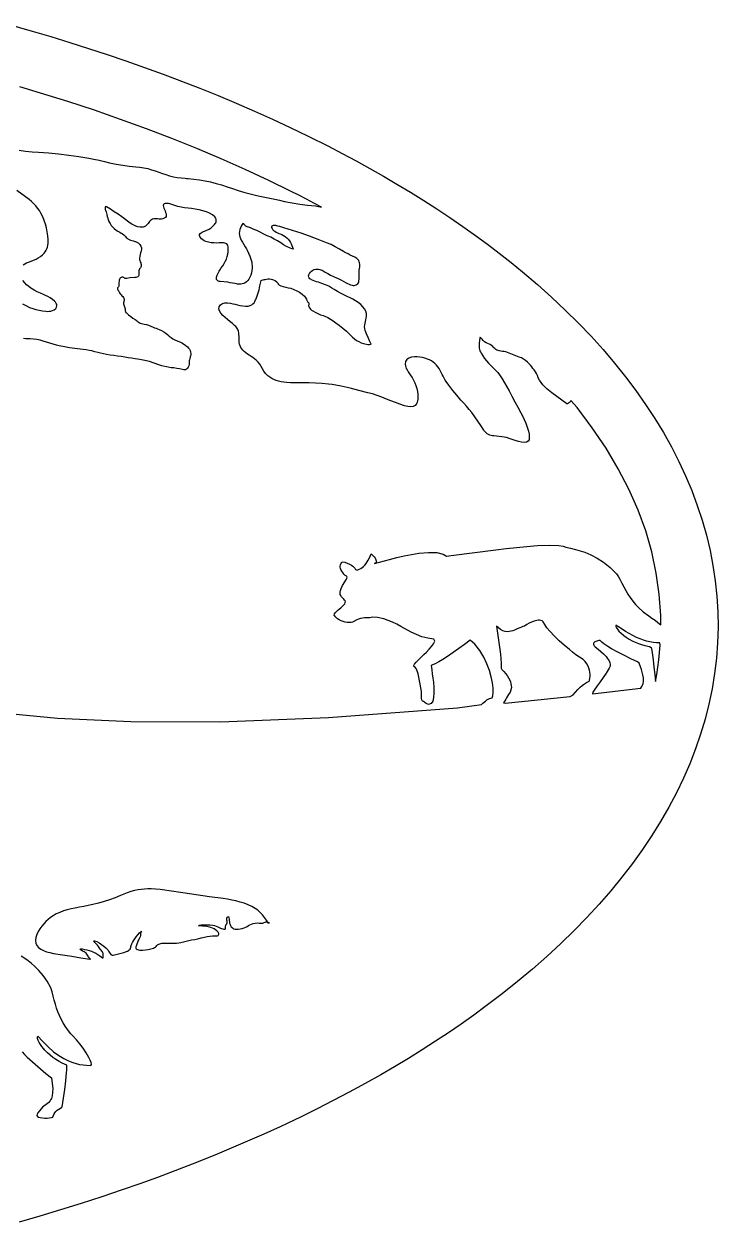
# Model space of a CAD drawing. Extents: x 0.6 to 24.6, y 0.2 to 12.2.
# Drawn here: x 18.5 to 24.58, y 1.01 to 11.5 of the extents above; entities that cross this region are included whole.
import ezdxf

# ---------------------------------------------------------------- set-up
doc = ezdxf.new("R2010")
doc.units = 0
doc.linetypes.add('0', pattern=[0])
doc.layers.add('1', color=7, linetype='0')

msp = doc.modelspace()

# ---------------------------------------------------------------- linework, layer by layer
at = {"layer": '1'}
for points in [[(18.354094, 11.504744), (18.576017, 11.441999), (18.741301, 11.393538), (18.90634, 11.343245), (19.070646, 11.291243), (19.234221, 11.23741), (19.397551, 11.181868), (19.559904, 11.124617), (19.722013, 11.065535), (19.883146, 11.004744), (20.043791, 10.942244), (20.203947, 10.877546), (20.363127, 10.810774), (20.521574, 10.742048), (20.679045, 10.671125), (20.835783, 10.598249), (20.991301, 10.523298), (21.169523, 10.433699), (21.291349, 10.370466), (21.412443, 10.305647), (21.53256, 10.239241), (21.651945, 10.17137), (21.770353, 10.101912), (21.887785, 10.030867), (22.004484, 9.958357), (22.11923, 9.884504), (22.233, 9.809065), (22.345549, 9.731794), (22.456877, 9.652815), (22.562101, 9.5753), (22.666105, 9.496077), (22.768888, 9.415144), (22.870207, 9.332624), (22.999113, 9.223005), (23.123625, 9.111677), (23.243254, 8.998884), (23.358488, 8.884993), (23.46884, 8.769514), (23.574064, 8.652815), (23.674894, 8.534529), (23.770597, 8.415388), (23.861418, 8.294661), (23.947111, 8.172712), (24.027678, 8.049788), (24.102873, 7.92552), (24.172941, 7.800032), (24.237638, 7.673811), (24.297209, 7.54637), (24.351408, 7.41783), (24.399504, 7.288557), (24.442472, 7.158064), (24.479338, 7.026838), (24.511076, 6.894636), (24.536711, 6.761335), (24.556486, 6.627302), (24.570646, 6.492659), (24.578703, 6.357038), (24.5809, 6.22093), (24.57675, 6.084944), (24.56674, 5.949568), (24.550871, 5.815168), (24.528898, 5.681501), (24.50131, 5.548689), (24.467863, 5.416731), (24.428801, 5.285627), (24.384123, 5.1555), (24.33383, 5.02635), (24.278166, 4.898176), (24.216887, 4.771101), (24.15048, 4.645124), (24.078459, 4.520124), (24.001554, 4.396345), (23.919279, 4.273664), (23.831877, 4.152327), (23.739592, 4.032087), (23.642179, 3.913069), (23.539885, 3.795393), (23.432707, 3.67906), (23.32089, 3.56407), (23.204191, 3.450422), (23.082853, 3.33824), (22.956877, 3.227522), (22.826506, 3.118269), (22.69174, 3.010481), (22.552336, 2.90428), (22.443205, 2.824446), (22.332853, 2.746443), (22.221281, 2.670027), (22.108732, 2.59532), (21.99008, 2.51927), (21.870207, 2.444929), (21.749357, 2.372297), (21.627531, 2.301374), (21.490324, 2.224104), (21.351896, 2.148787), (21.212736, 2.075422), (21.072355, 2.003889), (20.930998, 1.934431), (20.747648, 1.847273), (20.605558, 1.782454), (20.46298, 1.719221), (20.319426, 1.657698), (20.175383, 1.597761), (19.977873, 1.518538), (19.825529, 1.459944), (19.672453, 1.402815), (19.518888, 1.347395), (19.364592, 1.293684), (19.185392, 1.233381), (19.005461, 1.175032), (18.825041, 1.118757), (18.643888, 1.064436), (18.462248, 1.01219)], [(18.462736, 10.398787), (18.518888, 10.391218), (18.575041, 10.385481), (18.631681, 10.381453), (18.72006, 10.375349), (18.808195, 10.367292), (18.896086, 10.357038), (18.983732, 10.344587), (19.071135, 10.330183), (19.117277, 10.320906), (19.16342, 10.310774), (19.209074, 10.299665), (19.254728, 10.287825), (19.311857, 10.276228), (19.36923, 10.266706), (19.427092, 10.259626), (19.485197, 10.254744), (19.519621, 10.250715), (19.553801, 10.244978), (19.587736, 10.237532), (19.621183, 10.228498), (19.654142, 10.217634), (19.685148, 10.20677), (19.716398, 10.196028), (19.747648, 10.185408), (19.778898, 10.17491), (19.812346, 10.166853), (19.846281, 10.160505), (19.880217, 10.155867), (19.91464, 10.153059), (19.928801, 10.151838), (19.942961, 10.150862), (19.992277, 10.146833), (20.041594, 10.140486), (20.090422, 10.132063), (20.138762, 10.121443), (20.186613, 10.108625), (20.235197, 10.094587), (20.283537, 10.079695), (20.331633, 10.063948), (20.379484, 10.047468), (20.437346, 10.029158), (20.495695, 10.013044), (20.554777, 9.999006), (20.614103, 9.987043), (20.657072, 9.978498), (20.700041, 9.969587), (20.74301, 9.960188), (20.785734, 9.950422), (20.852873, 9.938093), (20.920012, 9.927595), (20.987638, 9.918806), (21.05551, 9.911726), (21.069181, 9.909529), (21.083097, 9.906965), (21.096769, 9.903913), (21.110197, 9.900496), (21.043791, 9.935652), (20.97714, 9.970442), (20.91049, 10.004622), (20.843351, 10.038435), (20.648283, 10.133772), (20.442228, 10.229841), (20.232267, 10.323225), (20.017912, 10.413801), (19.799406, 10.501814), (19.577238, 10.586897), (19.351164, 10.669172), (19.121183, 10.748762), (18.887297, 10.825544), (18.649992, 10.899397), (18.467131, 10.953596)], [(18.497404, 9.396345), (18.512053, 9.405012), (18.527189, 9.41258), (18.543058, 9.418806), (18.610197, 9.445173), (18.630217, 9.455305), (18.649015, 9.467512), (18.666349, 9.48155), (18.682219, 9.497297), (18.691496, 9.509504), (18.699553, 9.52281), (18.7059, 9.536726), (18.710783, 9.551374), (18.713957, 9.566511), (18.715422, 9.581892), (18.715422, 9.616316), (18.71298, 9.650618), (18.708342, 9.684675), (18.70175, 9.718489), (18.692961, 9.751692), (18.68173, 9.784285), (18.668791, 9.816145), (18.653654, 9.847029), (18.639738, 9.869734), (18.624113, 9.891462), (18.607267, 9.912092), (18.588957, 9.931623), (18.56967, 9.949812), (18.548918, 9.966658), (18.443693, 10.04698)], [(18.282316, 5.475203), (18.798185, 5.424299), (19.439299, 5.394636), (20.224699, 5.39427), (21.171721, 5.43199), (22.298918, 5.515974), (22.510344, 5.544538), (22.52133, 5.555037), (22.53256, 5.56529), (22.544035, 5.575056), (22.555998, 5.584455), (22.567472, 5.591047), (22.579435, 5.596296), (22.591887, 5.600447), (22.604826, 5.603132), (22.610441, 5.621199), (22.612883, 5.650373), (22.611662, 5.68907), (22.606047, 5.735212), (22.595549, 5.787092), (22.579679, 5.843122), (22.557951, 5.90135), (22.530119, 5.960066), (22.494963, 6.017439), (22.452482, 6.071638), (22.411711, 6.107771), (22.362394, 6.071272), (22.31259, 6.035383), (22.262541, 5.999861), (22.212004, 5.964949), (22.171965, 5.93907), (22.135588, 5.917097), (22.104338, 5.900984), (22.080412, 5.892073), (22.07089, 5.884871), (22.075041, 5.848616), (22.079191, 5.812361), (22.08383, 5.776228), (22.088713, 5.740095), (22.092619, 5.692854), (22.09384, 5.647688), (22.091154, 5.607161), (22.083097, 5.57469), (22.068449, 5.553083), (22.045988, 5.545637), (22.026701, 5.553694), (22.0184, 5.558943), (22.010099, 5.564314), (22.002043, 5.569685), (21.993742, 5.575056), (21.99008, 5.580061), (21.987638, 5.586897), (21.986174, 5.597761), (21.985197, 5.608747), (21.984953, 5.619856), (21.985441, 5.630842), (21.985685, 5.656965), (21.981535, 5.676863), (21.960051, 5.798079), (21.956144, 5.814314), (21.951017, 5.830183), (21.944914, 5.845686), (21.937834, 5.860701), (21.927092, 5.873762), (21.914396, 5.881575), (21.922941, 5.89781), (21.937834, 5.916121), (21.960295, 5.938581), (21.983, 5.960676), (22.005949, 5.982527), (22.029142, 6.004133), (22.052824, 6.028181), (22.07382, 6.052107), (22.090666, 6.076033), (22.10214, 6.099226), (22.093596, 6.117292), (22.039152, 6.124617), (21.988371, 6.138288), (21.940763, 6.156843), (21.894621, 6.17906), (21.803801, 6.228254), (21.768156, 6.247297), (21.731535, 6.264631), (21.693937, 6.280012), (21.655851, 6.293684), (21.599455, 6.3076), (21.558928, 6.310286), (21.5455, 6.306623), (21.531584, 6.304426), (21.517668, 6.30345), (21.503752, 6.303938), (21.486174, 6.303816), (21.468596, 6.301985), (21.451262, 6.298445), (21.434416, 6.293318), (21.418058, 6.286604), (21.381926, 6.26634), (21.36923, 6.263411), (21.351164, 6.262068), (21.333097, 6.2628), (21.315275, 6.265486), (21.297697, 6.270247), (21.280851, 6.276838), (21.264738, 6.285261), (21.249846, 6.295393), (21.234953, 6.309675), (21.221769, 6.326887), (21.222502, 6.33824), (21.229338, 6.348249), (21.241056, 6.359724), (21.253263, 6.370955), (21.265715, 6.381697), (21.27841, 6.391951), (21.287687, 6.399763), (21.296232, 6.408186), (21.304533, 6.416975), (21.312346, 6.426252), (21.317961, 6.437605), (21.319426, 6.448713), (21.312101, 6.457991), (21.304289, 6.467024), (21.296476, 6.475813), (21.288176, 6.484236), (21.282072, 6.49156), (21.277433, 6.499739), (21.274015, 6.508528), (21.272306, 6.517927), (21.272306, 6.527327), (21.275236, 6.542707), (21.281828, 6.56114), (21.294035, 6.58824), (21.328215, 6.642073), (21.332365, 6.651716), (21.334074, 6.660139), (21.331877, 6.666609), (21.325773, 6.670759), (21.316252, 6.67552), (21.305265, 6.687117), (21.295256, 6.699568), (21.286467, 6.712873), (21.278654, 6.726912), (21.27548, 6.736555), (21.273771, 6.746565), (21.273771, 6.756697), (21.275236, 6.766706), (21.278654, 6.77635), (21.286222, 6.789656), (21.291349, 6.794783), (21.312834, 6.7899), (21.33383, 6.783064), (21.354094, 6.774397), (21.373381, 6.763777), (21.383879, 6.756208), (21.393156, 6.747419), (21.401213, 6.73741), (21.408049, 6.726545), (21.416594, 6.723005), (21.426359, 6.724226), (21.440275, 6.729109), (21.453459, 6.735701), (21.46591, 6.744001), (21.476896, 6.753889), (21.488859, 6.76634), (21.499601, 6.779524), (21.509367, 6.793684), (21.518156, 6.808455), (21.53134, 6.834089), (21.543547, 6.863264), (21.55258, 6.854597), (21.561369, 6.845686), (21.569914, 6.836531), (21.577971, 6.827009), (21.582365, 6.819685), (21.586027, 6.811995), (21.588713, 6.803938), (21.590666, 6.795637), (21.584318, 6.784773), (21.572599, 6.779524), (21.705656, 6.815657), (21.768888, 6.831526), (21.832609, 6.845564), (21.896574, 6.858015), (21.961027, 6.868635), (22.045012, 6.87657), (22.11801, 6.874983), (22.173185, 6.860701), (22.202971, 6.845198), (22.243742, 6.84947), (22.634367, 6.900618), (22.725431, 6.91136), (22.816496, 6.920881), (22.907804, 6.929182), (22.999113, 6.936384), (23.102385, 6.940413), (23.186369, 6.938337), (23.223722, 6.930647), (23.248137, 6.923445), (23.290373, 6.913923), (23.332121, 6.903181), (23.373625, 6.891218), (23.41464, 6.878035), (23.467619, 6.856062), (23.522795, 6.82762), (23.579435, 6.791121), (23.635588, 6.745466), (23.690763, 6.689436), (23.710539, 6.663801), (23.722502, 6.641829), (23.738859, 6.608747), (23.755705, 6.576033), (23.773527, 6.543684), (23.792082, 6.511824), (23.812834, 6.480574), (23.835295, 6.450544), (23.859221, 6.421858), (23.884855, 6.394392), (23.926847, 6.356062), (23.975187, 6.319807), (24.002531, 6.301863), (24.029142, 6.283064), (24.055265, 6.263288), (24.080656, 6.242781), (24.0809, 6.242903), (24.081144, 6.243147), (24.0809, 6.243391), (24.080656, 6.243513), (24.079679, 6.324202), (24.066984, 6.510237), (24.040617, 6.695784), (24.001066, 6.880476), (23.947599, 7.064314), (23.881193, 7.247175), (23.801115, 7.429182), (23.707365, 7.609846), (23.600676, 7.789534), (23.480314, 7.967878), (23.347258, 8.145002), (23.293303, 8.207502), (23.288176, 8.198103), (23.281096, 8.189802), (23.272551, 8.18321), (23.263029, 8.178205), (23.25717, 8.176863), (23.21298, 8.209333), (23.168791, 8.242292), (23.125334, 8.275618), (23.081877, 8.309309), (23.063566, 8.326033), (23.046965, 8.344343), (23.032072, 8.363997), (23.018888, 8.384871), (23.007658, 8.406965), (23.001066, 8.425154), (22.992521, 8.442488), (22.982512, 8.459089), (22.970793, 8.47447), (22.960783, 8.488264), (22.950285, 8.501814), (22.939543, 8.515242), (22.928556, 8.528303), (22.913176, 8.543318), (22.896574, 8.556868), (22.878752, 8.568953), (22.859953, 8.579329), (22.840422, 8.587996), (22.811125, 8.599348), (22.781828, 8.610456), (22.752287, 8.621443), (22.722746, 8.632063), (22.708586, 8.634871), (22.694426, 8.637312), (22.680265, 8.639509), (22.666105, 8.641462), (22.655363, 8.644148), (22.644865, 8.64842), (22.635344, 8.654158), (22.626799, 8.661238), (22.61923, 8.669538), (22.609221, 8.679914), (22.597746, 8.688948), (22.585539, 8.696516), (22.572355, 8.702497), (22.566252, 8.705305), (22.551359, 8.712507), (22.537687, 8.721663), (22.52548, 8.732771), (22.514738, 8.745344), (22.510832, 8.749617), (22.506926, 8.753767), (22.502775, 8.757673), (22.498381, 8.76158), (22.495695, 8.753523), (22.491301, 8.732038), (22.489103, 8.710188), (22.488859, 8.688215), (22.490568, 8.666365), (22.493254, 8.654646), (22.496672, 8.643171), (22.501066, 8.632063), (22.506437, 8.621321), (22.520842, 8.598127), (22.536711, 8.576033), (22.554045, 8.555037), (22.572844, 8.535383), (22.593107, 8.514997), (22.612883, 8.494246), (22.632658, 8.473372), (22.651945, 8.452131), (22.669035, 8.430647), (22.691252, 8.396955), (22.712248, 8.362532), (22.732267, 8.327497), (22.751066, 8.291853), (22.776457, 8.243635), (22.802336, 8.195662), (22.828703, 8.147932), (22.855314, 8.100447), (22.868742, 8.074202), (22.884611, 8.041609), (22.898527, 8.008162), (22.910734, 7.974104), (22.920988, 7.939314), (22.926115, 7.912458), (22.928556, 7.886091), (22.927336, 7.863752), (22.918791, 7.849958), (22.903898, 7.842634), (22.884123, 7.840681), (22.860197, 7.843122), (22.832853, 7.849348), (22.805998, 7.85655), (22.779142, 7.864851), (22.752775, 7.874006), (22.729582, 7.881697), (22.710051, 7.887068), (22.686857, 7.889997), (22.663908, 7.892683), (22.640715, 7.895002), (22.617521, 7.896955), (22.606047, 7.898664), (22.595304, 7.900618), (22.583097, 7.903791), (22.571623, 7.908674), (22.560881, 7.9149), (22.550871, 7.92259), (22.542082, 7.931501), (22.534513, 7.941511), (22.529631, 7.948713), (22.504484, 7.987654), (22.478605, 8.025984), (22.451994, 8.063948), (22.424406, 8.101179), (22.401457, 8.129255), (22.378263, 8.156843), (22.354338, 8.184065), (22.329924, 8.210798), (22.293547, 8.252913), (22.25839, 8.296003), (22.224455, 8.340193), (22.19174, 8.385237), (22.182219, 8.401838), (22.173429, 8.418806), (22.164885, 8.435896), (22.156828, 8.45323), (22.148283, 8.470076), (22.139006, 8.486799), (22.128263, 8.502668), (22.116056, 8.517317), (22.102385, 8.530745), (22.087492, 8.542707), (22.071623, 8.553328), (22.054533, 8.562239), (22.036955, 8.569563), (22.014982, 8.577131), (21.992521, 8.582869), (21.969816, 8.586897), (21.946623, 8.589094), (21.923429, 8.58946), (21.897551, 8.586287), (21.875334, 8.578718), (21.857756, 8.566267), (21.846281, 8.548689), (21.842375, 8.525007), (21.84384, 8.511946), (21.846769, 8.499128), (21.851652, 8.486799), (21.858, 8.475203), (21.868742, 8.458113), (21.879972, 8.441145), (21.890959, 8.424177), (21.902433, 8.407454), (21.915617, 8.384993), (21.927092, 8.361433), (21.936613, 8.337019), (21.943937, 8.311872), (21.949064, 8.28636), (21.952238, 8.260359), (21.953215, 8.234236), (21.952482, 8.219831), (21.950041, 8.205549), (21.94589, 8.191633), (21.940275, 8.178328), (21.929045, 8.164656), (21.913176, 8.155256), (21.891935, 8.151228), (21.864592, 8.153669), (21.835539, 8.161238), (21.795988, 8.174543), (21.756681, 8.188826), (21.717863, 8.204084), (21.679289, 8.220198), (21.639006, 8.236311), (21.59799, 8.250959), (21.556486, 8.264021), (21.514494, 8.275496), (21.437101, 8.295759), (21.359465, 8.314314), (21.28134, 8.331282), (21.202971, 8.34654), (21.170256, 8.351301), (21.113859, 8.356794), (21.057219, 8.360334), (21.000578, 8.361921), (20.943937, 8.361555), (20.908781, 8.361067), (20.873869, 8.361311), (20.838713, 8.362532), (20.803801, 8.364485), (20.780363, 8.36717), (20.75717, 8.371199), (20.734221, 8.376448), (20.711515, 8.382917), (20.692228, 8.390486), (20.673674, 8.399763), (20.656096, 8.410627), (20.639494, 8.423079), (20.620207, 8.442488), (20.603361, 8.465071), (20.592375, 8.484358), (20.581388, 8.505354), (20.568449, 8.525251), (20.553801, 8.543806), (20.537443, 8.561018), (20.523039, 8.572493), (20.508146, 8.583357), (20.492765, 8.593489), (20.47714, 8.603132), (20.462004, 8.612898), (20.447355, 8.623518), (20.433439, 8.634993), (20.420256, 8.647322), (20.410734, 8.65904), (20.402678, 8.67198), (20.396574, 8.685896), (20.392424, 8.700422), (20.389982, 8.714705), (20.388517, 8.729109), (20.387785, 8.743513), (20.388029, 8.758039), (20.385344, 8.79637), (20.381437, 8.815046), (20.376066, 8.829084), (20.368498, 8.842268), (20.359465, 8.854353), (20.348722, 8.864973), (20.330656, 8.880354), (20.308439, 8.897444), (20.286955, 8.915144), (20.265715, 8.933455), (20.244963, 8.952253), (20.228117, 8.971663), (20.216398, 8.991072), (20.210783, 9.009993), (20.213713, 9.028547), (20.22592, 9.045881), (20.24301, 9.056868), (20.263517, 9.061872), (20.286955, 9.062239), (20.312101, 9.059065), (20.332609, 9.054792), (20.352873, 9.050276), (20.373137, 9.045393), (20.3934, 9.040266), (20.419767, 9.035139), (20.445402, 9.032576), (20.468107, 9.033674), (20.486174, 9.038801), (20.498381, 9.045515), (20.509367, 9.053816), (20.518888, 9.063826), (20.526701, 9.075056), (20.533049, 9.087385), (20.537687, 9.097273), (20.541594, 9.107283), (20.55258, 9.141462), (20.562346, 9.17613), (20.57089, 9.21092), (20.578459, 9.246077), (20.581144, 9.258284), (20.587736, 9.26158), (20.597502, 9.263288), (20.607267, 9.265364), (20.617033, 9.267683), (20.626554, 9.270369), (20.640226, 9.271955), (20.654142, 9.271711), (20.667814, 9.26988), (20.681242, 9.26634), (20.693937, 9.261091), (20.7059, 9.254377), (20.717131, 9.246199), (20.721525, 9.241926), (20.725431, 9.237165), (20.728849, 9.232038), (20.731535, 9.226545), (20.734465, 9.222883), (20.737883, 9.219831), (20.741789, 9.217268), (20.746183, 9.215437), (20.753508, 9.212629), (20.775236, 9.206526), (20.796721, 9.200666), (20.818693, 9.195173), (20.840422, 9.189924), (20.866789, 9.180281), (20.892179, 9.168318), (20.916349, 9.154402), (20.939543, 9.138411), (20.961027, 9.120466), (20.967863, 9.112532), (20.973722, 9.103743), (20.978361, 9.094221), (20.981779, 9.084211), (20.983976, 9.07884), (20.986906, 9.073713), (20.990568, 9.069075), (20.994719, 9.064924), (20.998137, 9.06053), (20.999846, 9.055281), (20.999846, 9.049665), (20.998137, 9.044416), (20.996672, 9.040022), (20.996428, 9.035505), (20.99716, 9.030989), (20.998869, 9.026716), (21.005949, 9.016584), (21.014006, 9.007307), (21.023283, 8.999128), (21.033293, 8.992048), (21.055021, 8.979353), (21.077726, 8.968122), (21.10092, 8.958479), (21.124846, 8.950422), (21.138517, 8.945173), (21.163664, 8.93321), (21.188078, 8.919661), (21.21176, 8.90489), (21.234465, 8.888655), (21.266447, 8.865339), (21.297209, 8.840559), (21.326994, 8.814436), (21.355314, 8.78697), (21.366545, 8.77635), (21.38217, 8.760847), (21.399015, 8.746687), (21.417082, 8.733992), (21.436125, 8.722883), (21.456144, 8.713484), (21.476652, 8.705671), (21.489592, 8.702131), (21.503019, 8.699568), (21.516447, 8.697981), (21.529875, 8.697248), (21.545256, 8.699568), (21.530851, 8.729231), (21.517179, 8.759382), (21.504484, 8.789778), (21.492521, 8.820539), (21.488615, 8.836409), (21.486906, 8.852766), (21.487638, 8.869123), (21.491056, 8.885237), (21.501799, 8.92845), (21.50424, 8.945906), (21.503019, 8.967878), (21.496672, 8.988874), (21.485685, 9.009138), (21.471037, 9.028425), (21.452971, 9.046614), (21.431242, 9.06407), (21.408293, 9.080061), (21.384367, 9.094587), (21.359709, 9.107405), (21.334074, 9.118635), (21.305021, 9.131697), (21.276701, 9.145979), (21.248869, 9.161604), (21.221769, 9.17845), (21.200285, 9.191267), (21.172209, 9.207136), (21.1434, 9.22093), (21.113371, 9.232649), (21.082609, 9.242048), (21.066984, 9.245832), (21.051603, 9.250837), (21.036711, 9.256819), (21.022062, 9.263777), (21.014738, 9.268293), (21.008146, 9.274031), (21.002775, 9.280622), (20.998381, 9.288069), (20.996672, 9.29759), (20.998381, 9.30821), (21.004728, 9.319929), (21.013029, 9.330427), (21.022795, 9.339582), (21.033781, 9.347273), (21.045744, 9.353132), (21.058439, 9.357283), (21.070158, 9.358259), (21.081877, 9.357527), (21.093596, 9.355207), (21.104582, 9.351301), (21.114103, 9.347151), (21.123381, 9.34239), (21.132414, 9.337141), (21.141203, 9.331404), (21.165129, 9.317976), (21.189543, 9.305403), (21.214445, 9.293684), (21.239836, 9.28282), (21.262053, 9.27281), (21.284025, 9.261946), (21.305265, 9.250227), (21.326262, 9.237776), (21.338224, 9.23094), (21.35092, 9.225203), (21.363859, 9.220442), (21.377287, 9.216658), (21.386564, 9.215437), (21.396086, 9.215559), (21.405363, 9.217268), (21.414152, 9.22032), (21.421232, 9.224592), (21.427336, 9.230207), (21.431974, 9.237043), (21.434904, 9.244734), (21.43759, 9.256453), (21.439054, 9.268415), (21.439543, 9.280378), (21.439054, 9.292463), (21.437834, 9.335798), (21.440275, 9.349104), (21.442228, 9.36241), (21.443693, 9.375715), (21.444914, 9.389143), (21.44467, 9.400251), (21.443205, 9.411604), (21.440031, 9.422468), (21.434904, 9.432722), (21.428068, 9.441999), (21.420012, 9.449934), (21.41049, 9.456404), (21.400724, 9.462263), (21.381193, 9.471907), (21.361418, 9.481184), (21.341642, 9.490339), (21.321867, 9.499128), (21.311613, 9.504866), (21.301603, 9.510847), (21.266691, 9.53343), (21.230314, 9.55406), (21.192717, 9.572493), (21.154387, 9.588606), (21.080412, 9.617781), (21.005705, 9.645491), (20.930754, 9.671736), (20.85507, 9.696394), (20.778898, 9.719465), (20.761564, 9.72508), (20.743986, 9.730207), (20.726164, 9.734602), (20.708342, 9.738386), (20.701506, 9.739241), (20.694426, 9.739363), (20.687346, 9.738874), (20.68051, 9.737898), (20.674894, 9.734724), (20.671965, 9.729475), (20.671965, 9.722151), (20.676359, 9.712019), (20.682707, 9.702986), (20.690519, 9.695173), (20.699797, 9.68907), (20.71176, 9.682478), (20.723722, 9.676374), (20.736174, 9.670759), (20.748625, 9.66551), (20.761076, 9.659895), (20.776701, 9.652205), (20.791594, 9.642927), (20.805265, 9.632063), (20.817472, 9.619612), (20.828459, 9.60594), (20.837736, 9.591169), (20.844816, 9.577742), (20.851164, 9.563826), (20.856535, 9.549543), (20.860929, 9.534895), (20.857512, 9.531355), (20.829924, 9.54283), (20.803068, 9.555769), (20.777189, 9.570417), (20.752043, 9.586531), (20.723967, 9.604597), (20.694914, 9.621199), (20.664885, 9.636091), (20.634123, 9.649275), (20.542082, 9.695173), (20.524504, 9.703108), (20.506681, 9.710798), (20.488859, 9.718122), (20.470793, 9.72508), (20.467619, 9.725813), (20.457609, 9.728254), (20.448332, 9.732771), (20.440031, 9.739241), (20.433683, 9.747297), (20.431486, 9.750349), (20.428556, 9.752913), (20.425383, 9.754744), (20.421721, 9.755842), (20.415861, 9.748762), (20.407316, 9.73448), (20.40048, 9.719343), (20.395109, 9.703596), (20.391447, 9.687361), (20.389494, 9.670759), (20.390715, 9.6555), (20.393888, 9.640608), (20.39926, 9.626204), (20.40634, 9.612654), (20.418058, 9.593), (20.430021, 9.573347), (20.441984, 9.553694), (20.453947, 9.534163), (20.459806, 9.52281), (20.471281, 9.497541), (20.481535, 9.471663), (20.490568, 9.445295), (20.498137, 9.418562), (20.500578, 9.405134), (20.502287, 9.385115), (20.502287, 9.364851), (20.50009, 9.344831), (20.495939, 9.325056), (20.49008, 9.305891), (20.482267, 9.287214), (20.472746, 9.269514), (20.464201, 9.257429), (20.453947, 9.246809), (20.441984, 9.237898), (20.429045, 9.23094), (20.415861, 9.227644), (20.402189, 9.225813), (20.388762, 9.225569), (20.37509, 9.226912), (20.353361, 9.230452), (20.331633, 9.234236), (20.309904, 9.238142), (20.288176, 9.24217), (20.222013, 9.24864), (20.214933, 9.250349), (20.208097, 9.25279), (20.20175, 9.256208), (20.195646, 9.260359), (20.191008, 9.267439), (20.189299, 9.276228), (20.190275, 9.287458), (20.196379, 9.305769), (20.204191, 9.323591), (20.213224, 9.340681), (20.223967, 9.356794), (20.231535, 9.368025), (20.244474, 9.38658), (20.256193, 9.405867), (20.267179, 9.425642), (20.276945, 9.446028), (20.284269, 9.46678), (20.28964, 9.488142), (20.292814, 9.509871), (20.293547, 9.531843), (20.292082, 9.553816), (20.289396, 9.563948), (20.28549, 9.57176), (20.279631, 9.578352), (20.272551, 9.583235), (20.26425, 9.586164), (20.251554, 9.587996), (20.238859, 9.58885), (20.22592, 9.588728), (20.213224, 9.587629), (20.189787, 9.586042), (20.166105, 9.586531), (20.142912, 9.589094), (20.119719, 9.593855), (20.097258, 9.600691), (20.083586, 9.606428), (20.07089, 9.613997), (20.059416, 9.623274), (20.049406, 9.634138), (20.043058, 9.644514), (20.041105, 9.653547), (20.04257, 9.661482), (20.047453, 9.668562), (20.056242, 9.675398), (20.065763, 9.681379), (20.075529, 9.686384), (20.086027, 9.690413), (20.105803, 9.698225), (20.124846, 9.708235), (20.142668, 9.720076), (20.159025, 9.733747), (20.173918, 9.749006), (20.179289, 9.756453), (20.183683, 9.764509), (20.186613, 9.773054), (20.188566, 9.781965), (20.187834, 9.793196), (20.183683, 9.804304), (20.175138, 9.815901), (20.154631, 9.833601), (20.129972, 9.848127), (20.101896, 9.859724), (20.06967, 9.869123), (20.037199, 9.876936), (20.00424, 9.883039), (19.971037, 9.887556), (19.940763, 9.89134), (19.91049, 9.895735), (19.880461, 9.90074), (19.850431, 9.906355), (19.780363, 9.92906), (19.770597, 9.931501), (19.760832, 9.932966), (19.750822, 9.933699), (19.740812, 9.933455), (19.731779, 9.930037), (19.726164, 9.923201), (19.724455, 9.913923), (19.72592, 9.903913), (19.730558, 9.891584), (19.735197, 9.879255), (19.74008, 9.867048), (19.744963, 9.854841), (19.748625, 9.842268), (19.750334, 9.830305), (19.748625, 9.819563), (19.74301, 9.810286), (19.733, 9.802595), (19.721525, 9.798811), (19.709806, 9.796492), (19.697844, 9.795759), (19.685881, 9.796614), (19.674894, 9.79759), (19.664396, 9.798689), (19.653166, 9.799299), (19.641935, 9.797834), (19.631193, 9.794416), (19.621428, 9.789045), (19.612394, 9.782087), (19.60507, 9.773664), (19.598234, 9.765242), (19.591398, 9.757063), (19.584074, 9.749006), (19.576506, 9.741316), (19.567717, 9.73448), (19.557707, 9.729231), (19.546965, 9.725935), (19.535734, 9.724592), (19.52133, 9.725203), (19.502531, 9.729109), (19.484221, 9.734846), (19.466642, 9.74217), (19.449553, 9.751081), (19.433439, 9.761457), (19.362394, 9.814558), (19.328947, 9.837507), (19.295256, 9.859968), (19.261076, 9.881697), (19.226408, 9.902937), (19.217619, 9.90489), (19.215422, 9.896955), (19.214933, 9.888777), (19.216154, 9.880598), (19.21884, 9.872908), (19.223722, 9.860456), (19.227629, 9.847761), (19.230558, 9.8347), (19.232512, 9.821516), (19.233488, 9.816633), (19.234709, 9.81175), (19.241056, 9.79283), (19.248869, 9.774641), (19.25839, 9.757185), (19.269377, 9.740583), (19.281828, 9.72508), (19.295744, 9.712019), (19.310881, 9.700056), (19.32675, 9.689436), (19.343596, 9.680159), (19.355803, 9.673567), (19.367277, 9.666243), (19.378508, 9.658064), (19.389006, 9.649153), (19.394621, 9.642195), (19.40048, 9.635359), (19.406828, 9.628889), (19.413176, 9.622541), (19.425138, 9.616438), (19.437346, 9.611311), (19.450285, 9.607405), (19.463224, 9.604597), (19.469572, 9.602766), (19.47592, 9.600813), (19.482267, 9.598372), (19.488371, 9.595808), (19.503996, 9.586653), (19.519377, 9.573469), (19.528654, 9.559675), (19.532804, 9.545393), (19.533049, 9.530989), (19.530363, 9.516218), (19.525724, 9.500959), (19.521818, 9.485456), (19.518644, 9.469831), (19.516203, 9.454084), (19.517179, 9.443098), (19.519377, 9.432234), (19.522795, 9.421736), (19.527189, 9.411604), (19.529142, 9.406721), (19.53134, 9.399031), (19.532072, 9.391096), (19.530851, 9.383284), (19.528166, 9.375837), (19.523771, 9.369123), (19.521818, 9.366194), (19.516447, 9.358747), (19.512541, 9.350325), (19.510588, 9.341413), (19.510588, 9.332136), (19.511076, 9.309919), (19.509611, 9.302717), (19.505949, 9.296247), (19.500822, 9.291121), (19.49423, 9.287703), (19.483976, 9.284407), (19.474943, 9.282942), (19.431486, 9.281843), (19.406584, 9.274519), (19.39926, 9.274763), (19.391935, 9.276594), (19.385344, 9.27989), (19.379728, 9.284529), (19.377043, 9.285749), (19.369963, 9.286848), (19.362638, 9.286238), (19.355803, 9.283796), (19.349699, 9.280012), (19.344816, 9.274763), (19.341154, 9.268538), (19.338957, 9.26158), (19.337492, 9.251204), (19.336515, 9.240705), (19.336271, 9.230207), (19.336515, 9.219709), (19.335539, 9.212751), (19.334318, 9.208235), (19.332121, 9.203962), (19.329191, 9.200178), (19.325773, 9.196882), (19.32382, 9.192488), (19.323332, 9.187605), (19.324064, 9.182844), (19.326262, 9.178572), (19.330412, 9.171492), (19.334318, 9.164412), (19.338224, 9.157331), (19.341887, 9.150129), (19.348234, 9.141096), (19.35507, 9.132551), (19.362638, 9.124495), (19.370695, 9.117048), (19.375578, 9.109968), (19.378996, 9.102034), (19.380705, 9.093489), (19.380705, 9.084822), (19.378996, 9.076399), (19.378019, 9.072004), (19.375822, 9.062727), (19.375822, 9.053205), (19.377531, 9.043928), (19.381437, 9.035261), (19.385832, 9.027449), (19.389006, 9.019148), (19.390959, 9.010481), (19.391691, 9.00157), (19.391691, 8.993757), (19.393644, 8.986067), (19.397551, 8.979231), (19.402922, 8.973616), (19.4205, 8.958113), (19.43881, 8.943464), (19.457853, 8.929426), (19.47714, 8.916243), (19.485929, 8.909285), (19.494719, 8.902449), (19.503508, 8.895613), (19.512541, 8.888899), (19.522795, 8.884138), (19.533537, 8.880476), (19.544523, 8.87779), (19.555754, 8.876326), (19.576262, 8.871809), (19.596281, 8.86595), (19.616056, 8.858747), (19.635099, 8.850203), (19.648039, 8.844587), (19.661222, 8.839338), (19.674406, 8.834333), (19.687834, 8.829817), (19.708586, 8.820295), (19.728605, 8.808943), (19.747404, 8.795759), (19.764982, 8.781111), (19.776457, 8.771711), (19.792326, 8.758894), (19.808928, 8.747419), (19.82675, 8.737532), (19.845304, 8.729109), (19.852873, 8.726423), (19.869474, 8.720686), (19.885344, 8.713118), (19.90048, 8.703962), (19.914396, 8.69322), (19.920256, 8.688826), (19.925871, 8.684553), (19.935881, 8.676008), (19.944914, 8.666243), (19.952482, 8.655378), (19.958586, 8.643538), (19.963224, 8.631208), (19.966154, 8.618269), (19.96591, 8.611189), (19.964933, 8.604231), (19.963224, 8.597395), (19.960539, 8.590803), (19.959074, 8.586409), (19.955412, 8.575666), (19.952971, 8.56468), (19.95175, 8.55345), (19.95175, 8.542097), (19.951262, 8.533674), (19.950285, 8.521955), (19.947355, 8.510603), (19.942472, 8.499983), (19.935881, 8.490339), (19.92758, 8.482038), (19.917814, 8.475325), (19.905607, 8.475325), (19.891935, 8.479353), (19.867277, 8.48448), (19.842619, 8.488752), (19.817717, 8.492048), (19.792814, 8.494612), (19.765715, 8.498274), (19.738859, 8.503889), (19.712492, 8.511335), (19.686613, 8.520735), (19.645842, 8.535017), (19.604582, 8.547224), (19.56259, 8.557478), (19.520109, 8.565535), (19.477385, 8.571516), (19.447111, 8.576643), (19.416838, 8.581892), (19.386808, 8.587263), (19.356535, 8.592756), (19.324064, 8.596663), (19.291594, 8.600691), (19.259367, 8.604841), (19.226896, 8.609114), (19.201262, 8.614363), (19.175871, 8.620222), (19.150724, 8.626692), (19.125578, 8.633894), (19.100187, 8.640608), (19.074308, 8.646223), (19.048185, 8.650618), (19.022062, 8.653791), (18.995939, 8.656721), (18.950041, 8.66197), (18.904142, 8.66844), (18.858732, 8.67613), (18.813322, 8.685041), (18.788908, 8.691389), (18.673674, 8.727888), (18.645842, 8.735701), (18.617277, 8.741316), (18.588713, 8.744856), (18.55966, 8.746321), (18.540129, 8.746565), (18.520353, 8.747663), (18.501066, 8.749617)], [(18.491056, 9.052473), (18.526457, 9.034773), (18.553312, 9.02281), (18.5809, 9.012434), (18.608976, 9.003767), (18.637541, 8.996809), (18.666349, 8.99156), (18.695646, 8.98802), (18.710539, 8.987654), (18.725431, 8.988386), (18.74008, 8.990583), (18.754728, 8.993879), (18.770353, 9.001204), (18.78256, 9.011946), (18.789885, 9.024397), (18.79257, 9.035627), (18.791349, 9.046858), (18.787199, 9.057722), (18.780363, 9.06822), (18.77133, 9.078352), (18.753508, 9.092756), (18.734465, 9.105696), (18.714445, 9.116804), (18.693693, 9.126326), (18.676847, 9.134016), (18.648283, 9.146467), (18.620207, 9.160017), (18.592619, 9.174665), (18.565763, 9.190413), (18.546232, 9.204939), (18.528166, 9.22093), (18.511076, 9.238142), (18.495207, 9.256575)], [(18.488615, 2.501692), (18.509855, 2.478498), (18.532072, 2.456282), (18.55551, 2.435041), (18.601896, 2.393904), (18.649015, 2.353621), (18.696867, 2.314192), (18.745451, 2.275496), (18.753019, 2.22508), (18.756193, 2.181379), (18.755705, 2.145979), (18.751554, 2.117537), (18.744474, 2.094831), (18.738127, 2.082136), (18.730314, 2.070539), (18.721037, 2.059919), (18.710295, 2.050642), (18.667814, 2.017927), (18.654142, 2.004011), (18.627287, 1.969831), (18.619474, 1.956526), (18.618498, 1.945784), (18.623137, 1.937239), (18.632902, 1.930891), (18.646086, 1.926374), (18.666105, 1.923567), (18.686125, 1.922346), (18.706388, 1.922712), (18.726408, 1.924788), (18.746183, 1.928328), (18.756193, 1.931501), (18.761564, 1.938704), (18.767179, 1.953596), (18.774992, 1.96739), (18.784758, 1.979963), (18.796232, 1.99095), (18.809172, 2.000105), (18.832853, 2.015242), (18.839933, 2.020979), (18.851164, 2.096296), (18.861174, 2.171736), (18.870207, 2.247419), (18.878263, 2.323103), (18.879728, 2.338606), (18.880705, 2.354231), (18.880705, 2.369734), (18.880217, 2.385359), (18.839933, 2.403059), (18.811857, 2.418074), (18.784758, 2.434797), (18.758635, 2.453108), (18.733976, 2.472883), (18.710295, 2.494246), (18.688078, 2.517073), (18.674406, 2.532942), (18.661467, 2.549543), (18.649504, 2.566755), (18.638273, 2.584578), (18.629484, 2.603376), (18.624357, 2.619368), (18.623137, 2.631697), (18.625822, 2.640242), (18.666105, 2.596174), (18.715666, 2.545637), (18.763517, 2.504011), (18.809172, 2.470442), (18.852629, 2.44383), (18.893644, 2.423567), (18.93173, 2.408796), (18.961271, 2.400007), (18.991301, 2.393049), (19.021818, 2.388044), (19.05258, 2.385115), (19.090422, 2.382185), (19.096281, 2.390486), (19.091642, 2.409773), (19.08383, 2.431013), (19.073088, 2.45384), (19.048918, 2.494368), (19.022795, 2.533552), (18.994719, 2.571516), (18.964933, 2.607893), (18.933195, 2.642805), (18.915617, 2.661238), (18.884855, 2.699324), (18.864836, 2.72801), (18.846525, 2.757673), (18.829924, 2.788313), (18.814787, 2.819807), (18.801359, 2.852034), (18.789885, 2.884993), (18.779387, 2.920271), (18.769621, 2.955793), (18.760832, 2.99156), (18.752531, 3.027449), (18.74716, 3.046614), (18.740324, 3.06407), (18.707853, 3.121199), (18.672697, 3.171492), (18.635832, 3.215437), (18.597746, 3.253645), (18.570158, 3.277571), (18.541105, 3.300154), (18.51132, 3.321272), (18.480314, 3.340925)]]:
    msp.add_lwpolyline(points, dxfattribs=at)
for points in [[(23.442717, 5.880842), (23.431486, 5.900373), (23.417326, 5.921125), (23.399015, 5.939192), (23.367765, 5.959211), (23.337492, 5.98033), (23.307707, 6.002668), (23.279142, 6.026228), (23.234465, 6.064192), (23.191008, 6.103621), (23.149015, 6.144514), (23.108244, 6.186872), (23.083342, 6.216902), (23.063322, 6.244123), (23.050627, 6.267683), (23.041838, 6.277937), (23.030119, 6.281233), (23.018156, 6.282942), (23.006193, 6.282942), (22.99423, 6.281111), (22.971037, 6.275007), (22.948332, 6.266951), (22.926603, 6.257063), (22.905851, 6.245222), (22.886076, 6.23155), (22.871672, 6.227644), (22.853605, 6.219954), (22.835783, 6.212263), (22.817717, 6.204451), (22.799894, 6.196516), (22.784758, 6.190901), (22.769377, 6.186628), (22.753508, 6.183577), (22.737638, 6.181868), (22.716642, 6.183455), (22.695646, 6.18968), (22.675138, 6.201399), (22.642912, 6.232161), (22.670988, 6.026472), (22.675871, 5.986067), (22.679289, 5.945539), (22.681486, 5.904768), (22.682219, 5.864119), (22.68759, 5.851545), (22.704679, 5.835066), (22.720304, 5.817366), (22.734465, 5.798323), (22.74716, 5.778303), (22.758146, 5.757307), (22.76425, 5.742048), (22.7684, 5.726179), (22.771086, 5.709944), (22.771574, 5.693586), (22.768156, 5.672346), (22.759855, 5.65135), (22.745695, 5.631086), (22.738127, 5.617414), (22.73007, 5.603987), (22.722013, 5.590559), (22.713469, 5.577375), (22.703215, 5.558088), (22.716642, 5.555403), (22.859465, 5.569929), (23.002043, 5.584822), (23.144621, 5.600203), (23.287199, 5.61595), (23.311369, 5.628035), (23.332121, 5.652815), (23.354338, 5.676252), (23.378019, 5.698225), (23.402922, 5.718611), (23.429289, 5.737288), (23.434904, 5.740705), (23.441008, 5.743635), (23.447111, 5.746077), (23.453459, 5.747908), (23.454924, 5.75633), (23.45883, 5.774153), (23.461027, 5.792341), (23.461027, 5.810652), (23.459318, 5.82884), (23.455656, 5.846663), (23.450041, 5.864119)], [(24.074553, 6.065413), (24.07089, 6.084089), (24.041838, 6.085676), (24.012785, 6.089094), (23.984221, 6.093977), (23.9559, 6.100691), (23.927824, 6.108992), (23.90048, 6.118879), (23.867033, 6.132673), (23.834318, 6.148176), (23.802336, 6.165144), (23.77133, 6.183577), (23.741056, 6.203474), (23.705168, 6.228498), (23.685392, 6.238874), (23.685637, 6.229719), (23.690519, 6.217756), (23.699553, 6.203718), (23.712736, 6.187849), (23.733244, 6.168074), (23.754972, 6.149763), (23.777922, 6.133039), (23.802092, 6.118025), (23.828459, 6.103376), (23.855558, 6.090315), (23.88339, 6.078962), (23.911955, 6.069197), (23.941008, 6.061262), (23.981535, 6.052961), (23.99423, 6.045271), (23.997404, 6.03343), (24.000334, 6.017683), (24.003508, 5.998518), (24.011808, 5.935286), (24.019377, 5.872053), (24.026213, 5.808577), (24.032072, 5.7451), (24.043791, 5.808699), (24.053801, 5.872541), (24.062346, 5.936628), (24.069181, 6.000959)], [(23.928801, 5.760603), (23.927824, 5.778425), (23.923429, 5.803205), (23.91757, 5.82762), (23.91049, 5.851789), (23.901945, 5.875471), (23.88925, 5.907454), (23.875822, 5.918318), (23.818449, 5.945784), (23.761564, 5.974226), (23.705168, 6.003523), (23.64926, 6.033674), (23.615812, 6.053572), (23.597746, 6.064558), (23.580412, 6.076765), (23.56381, 6.090071), (23.548185, 6.104475), (23.537199, 6.106184), (23.503752, 6.093733), (23.498137, 6.090315), (23.49423, 6.085188), (23.492033, 6.078962), (23.492033, 6.072493), (23.493498, 6.065657), (23.496428, 6.057722), (23.50424, 6.049055), (23.530119, 6.02989), (23.554777, 6.00926), (23.578215, 5.987288), (23.600431, 5.96385), (23.610197, 5.951887), (23.618986, 5.939192), (23.626799, 5.925764), (23.63339, 5.911848), (23.637297, 5.895247), (23.635832, 5.880232), (23.628508, 5.863874), (23.620207, 5.848127), (23.610929, 5.832869), (23.600676, 5.818098), (23.574308, 5.781477), (23.547941, 5.744612), (23.522062, 5.707747), (23.496183, 5.670637), (23.483976, 5.651838), (23.481779, 5.637922), (23.905363, 5.688337), (23.913908, 5.701155), (23.920744, 5.715071), (23.925627, 5.729841), (23.928312, 5.7451)], [(20.654875, 3.632307), (20.6434, 3.633772), (20.628508, 3.656355), (20.611906, 3.680159), (20.593351, 3.702497), (20.573088, 3.723249), (20.551115, 3.742292), (20.527678, 3.759504), (20.499357, 3.77635), (20.467619, 3.791121), (20.432707, 3.803938), (20.397062, 3.814924), (20.360929, 3.824324), (20.324308, 3.83177), (20.286467, 3.838606), (20.248137, 3.844709), (20.130217, 3.861311), (20.012541, 3.878401), (19.894865, 3.896101), (19.777189, 3.914167), (19.737394, 3.919783), (19.697355, 3.924177), (19.657316, 3.927351), (19.617033, 3.929426), (19.588469, 3.929426), (19.559904, 3.928083), (19.53134, 3.92552), (19.503019, 3.921736), (19.471525, 3.914656), (19.440275, 3.905867), (19.409513, 3.895613), (19.379484, 3.883894), (19.350431, 3.871931), (19.303068, 3.852156), (19.254728, 3.834455), (19.2059, 3.818586), (19.156584, 3.804792), (19.106535, 3.792952), (19.067717, 3.784773), (19.028898, 3.77696), (18.989836, 3.769514), (18.950773, 3.762312), (18.917082, 3.755354), (18.883879, 3.746687), (18.851164, 3.736433), (18.818937, 3.72447), (18.787443, 3.710798), (18.759367, 3.695051), (18.73715, 3.679426), (18.71591, 3.662336), (18.69589, 3.643904), (18.677336, 3.624128), (18.660002, 3.603132), (18.644133, 3.580915), (18.629728, 3.557844), (18.617033, 3.531111), (18.608976, 3.504133), (18.605314, 3.477522), (18.608, 3.453474), (18.617033, 3.432966), (18.631681, 3.415754), (18.651213, 3.401228), (18.675138, 3.389265), (18.702238, 3.379377), (18.732267, 3.371443), (18.763762, 3.364729), (18.843351, 3.352156), (18.922697, 3.33946), (19.002287, 3.326643), (19.081633, 3.313704), (19.087248, 3.31407), (19.081144, 3.320051), (19.075529, 3.326643), (19.070646, 3.333845), (19.06674, 3.341413), (19.061613, 3.349714), (19.055998, 3.358503), (19.048674, 3.366194), (19.040373, 3.372541), (19.031096, 3.377302), (19.023039, 3.381453), (19.015226, 3.386091), (19.007658, 3.39134), (19.000578, 3.397078), (18.998137, 3.402082), (19.00131, 3.40428), (19.007902, 3.404524), (19.015471, 3.403913), (19.035734, 3.400007), (19.055754, 3.395613), (19.075529, 3.390486), (19.095304, 3.384871), (19.114836, 3.375959), (19.133879, 3.365828), (19.152189, 3.354597), (19.169767, 3.342146), (19.193449, 3.326033), (19.197111, 3.327009), (19.197844, 3.336164), (19.198088, 3.345198), (19.198088, 3.354353), (19.197599, 3.363508), (19.196135, 3.369368), (19.191984, 3.377424), (19.186857, 3.385115), (19.181486, 3.392439), (19.175383, 3.399275), (19.166594, 3.412092), (19.157316, 3.424543), (19.147306, 3.436506), (19.136808, 3.447981), (19.131193, 3.454573), (19.125822, 3.461409), (19.120451, 3.468367), (19.115568, 3.475569), (19.123625, 3.476179), (19.141447, 3.468855), (19.162931, 3.45677), (19.183439, 3.443342), (19.202971, 3.428572), (19.221525, 3.412336), (19.238859, 3.395002), (19.244963, 3.384748), (19.251554, 3.374739), (19.258635, 3.365095), (19.266203, 3.355818), (19.271574, 3.351912), (19.277922, 3.349958), (19.286955, 3.349958), (19.297941, 3.351423), (19.310392, 3.354109), (19.333342, 3.360456), (19.356291, 3.36717), (19.378996, 3.374128), (19.401701, 3.38133), (19.41049, 3.385115), (19.419523, 3.389387), (19.427092, 3.395491), (19.433195, 3.403181), (19.43759, 3.412092), (19.440519, 3.419538), (19.444426, 3.433821), (19.449553, 3.447737), (19.455656, 3.461287), (19.46298, 3.474226), (19.473967, 3.493147), (19.486662, 3.511213), (19.500334, 3.528303), (19.515471, 3.544294), (19.529875, 3.556135), (19.535246, 3.559431), (19.530607, 3.553816), (19.527678, 3.546492), (19.52548, 3.538801), (19.52426, 3.530867), (19.524015, 3.522932), (19.520597, 3.510847), (19.516203, 3.499006), (19.511076, 3.487532), (19.504972, 3.476545), (19.486174, 3.427351), (19.484709, 3.422102), (19.484221, 3.416731), (19.484709, 3.41136), (19.485929, 3.406111), (19.490324, 3.401228), (19.497892, 3.397688), (19.507658, 3.395491), (19.519133, 3.39427), (19.543547, 3.393904), (19.567961, 3.395491), (19.592375, 3.399031), (19.616056, 3.404524), (19.639494, 3.41197), (19.647551, 3.415876), (19.654875, 3.420759), (19.661711, 3.426497), (19.667814, 3.433088), (19.673429, 3.438459), (19.679777, 3.443098), (19.686613, 3.44676), (19.693937, 3.449568), (19.71298, 3.453596), (19.734465, 3.455061), (19.755949, 3.455549), (19.777433, 3.455183), (19.798918, 3.453962), (19.819181, 3.453352), (19.839445, 3.454451), (19.859465, 3.457136), (19.87924, 3.461653), (19.970304, 3.483137), (19.999113, 3.487654), (20.027922, 3.493269), (20.056486, 3.499983), (20.084562, 3.507917), (20.108, 3.513411), (20.131926, 3.516951), (20.155851, 3.518538), (20.180021, 3.518049), (20.186369, 3.518049), (20.192472, 3.51866), (20.198576, 3.520124), (20.204435, 3.5222), (20.20883, 3.526716), (20.210783, 3.533064), (20.210539, 3.539778), (20.208586, 3.546125), (20.204924, 3.551619), (20.194181, 3.562483), (20.182219, 3.572126), (20.169279, 3.580305), (20.155363, 3.586897), (20.140959, 3.592024), (20.117033, 3.597761), (20.092863, 3.602034), (20.068449, 3.604719), (20.043791, 3.60594), (20.031584, 3.607038), (20.042082, 3.611067), (20.05673, 3.613874), (20.082121, 3.615828), (20.107512, 3.616316), (20.132658, 3.615461), (20.158049, 3.613264), (20.172697, 3.60948), (20.186857, 3.604597), (20.200773, 3.598738), (20.214201, 3.591902), (20.224211, 3.587141), (20.234465, 3.583113), (20.244719, 3.579695), (20.255461, 3.577009), (20.266935, 3.577131), (20.2684, 3.583601), (20.269377, 3.590071), (20.269865, 3.596663), (20.270109, 3.603254), (20.271086, 3.60887), (20.273039, 3.614119), (20.275969, 3.619001), (20.279875, 3.623152), (20.282072, 3.626814), (20.283293, 3.63072), (20.284025, 3.634871), (20.283781, 3.639021), (20.282804, 3.647688), (20.282072, 3.656477), (20.281584, 3.665144), (20.281584, 3.673933), (20.284025, 3.681013), (20.28842, 3.686262), (20.295012, 3.687239), (20.298185, 3.67613), (20.300383, 3.664778), (20.302336, 3.653425), (20.303312, 3.641951), (20.305265, 3.630232), (20.308439, 3.618879), (20.313078, 3.608015), (20.319181, 3.597883), (20.326017, 3.590559), (20.33383, 3.584455), (20.342863, 3.579939), (20.352385, 3.577131), (20.362394, 3.576033), (20.380461, 3.576521), (20.398527, 3.578718), (20.416349, 3.582502), (20.433683, 3.587873), (20.447111, 3.593977), (20.45883, 3.601179), (20.471037, 3.608137), (20.483244, 3.614729), (20.495451, 3.621077), (20.511808, 3.626936), (20.528898, 3.630476), (20.546232, 3.631819), (20.563566, 3.630964), (20.572599, 3.630476), (20.584074, 3.629866), (20.595549, 3.631086), (20.606779, 3.634138), (20.617277, 3.639143), (20.621183, 3.640974), (20.625334, 3.642073), (20.629728, 3.642439), (20.634123, 3.642195), (20.638029, 3.638899), (20.640959, 3.632307)]]:
    msp.add_lwpolyline(points, close=True, dxfattribs=at)

doc.saveas('drawing.dxf')
